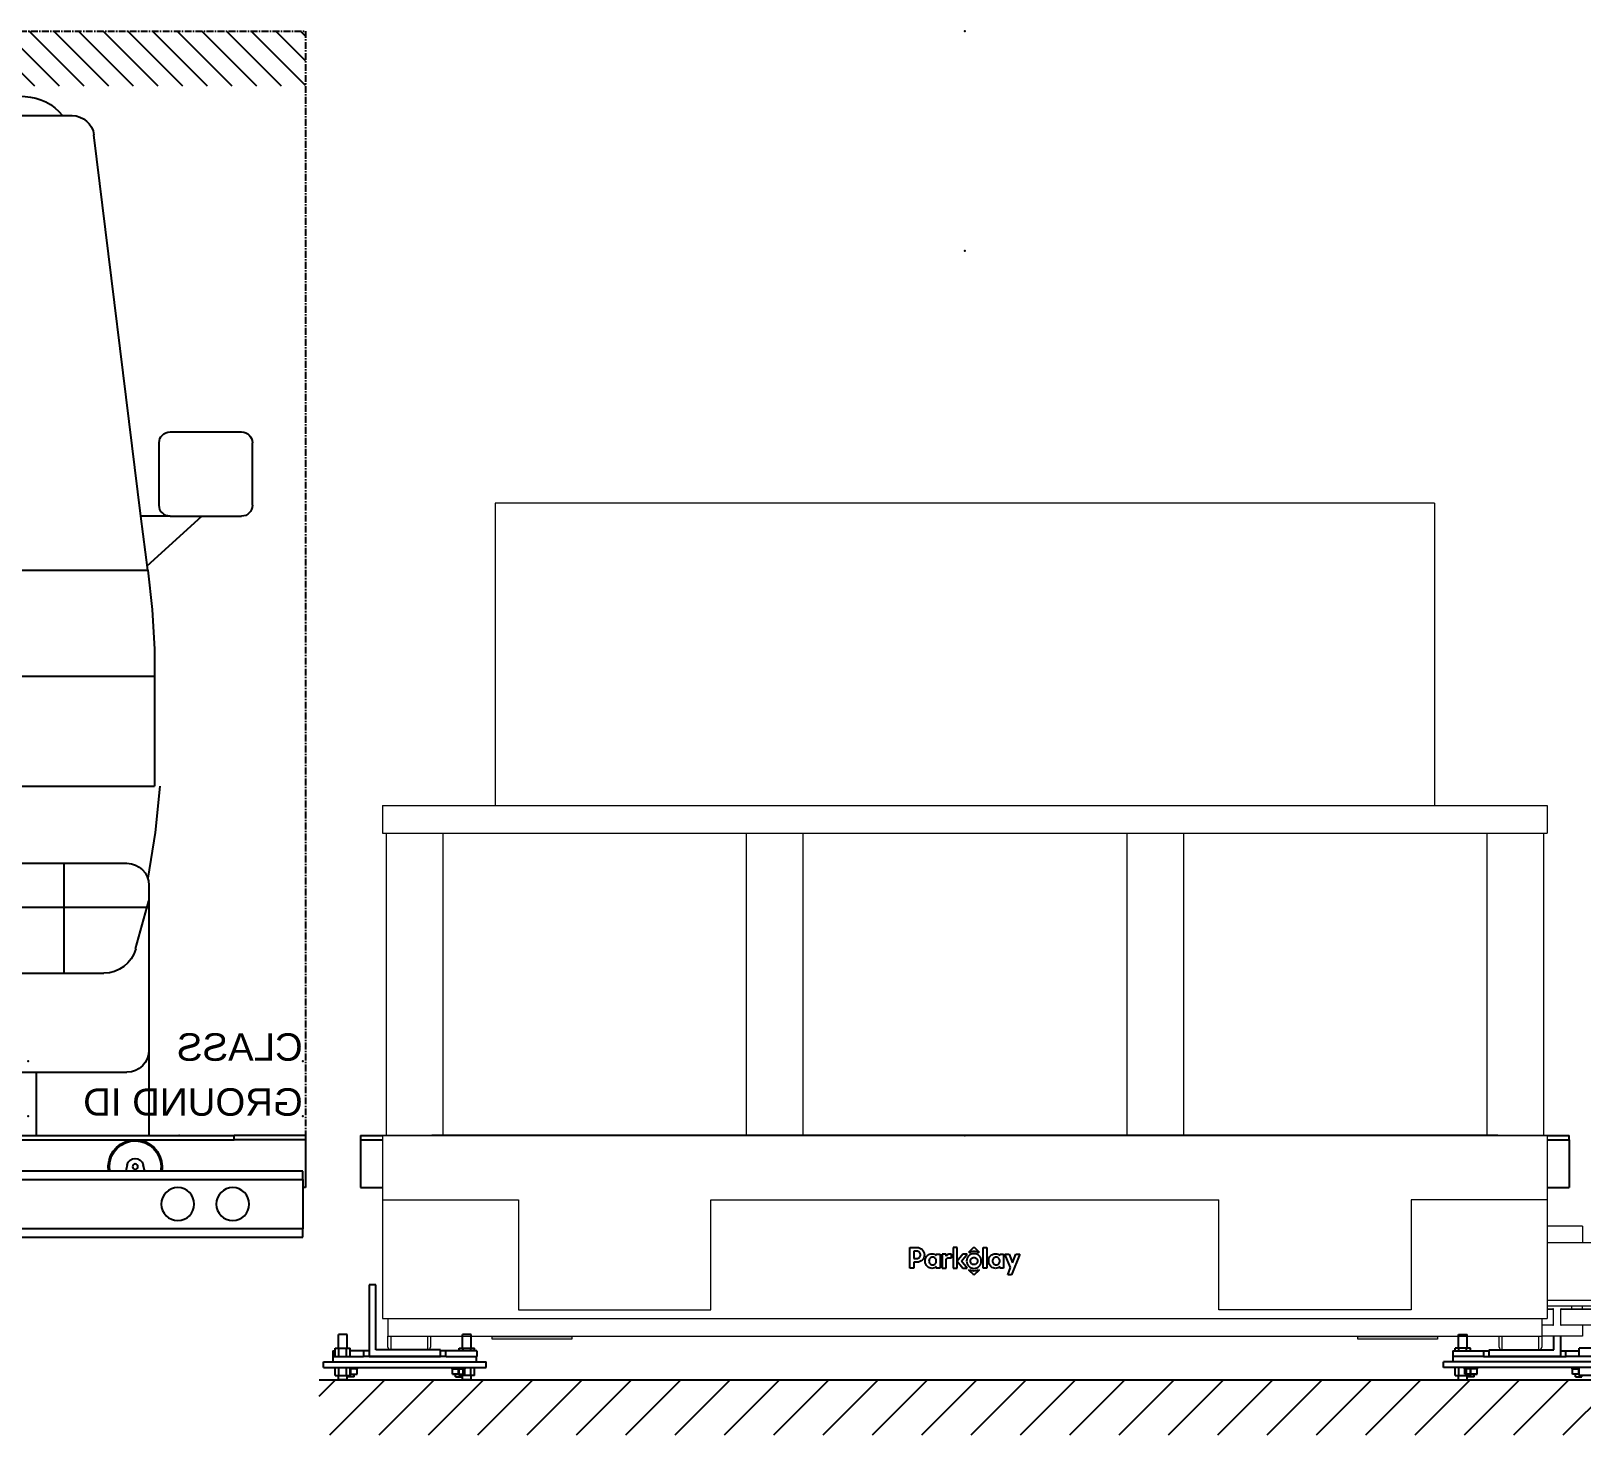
# Model space of a CAD drawing. Header units: millimetres. Extents: x 1822 to 16527, y -301 to 9797.
# Drawn here: x 6356.6 to 6638.9, y 2863.8 to 3119.2 of the extents above; entities that cross this region are included whole.
import ezdxf
from ezdxf.enums import TextEntityAlignment as Align

# ---------------------------------------------------------------- set-up
doc = ezdxf.new("R2010")
doc.units = ezdxf.units.MM
doc.set_wipeout_variables(frame=1)
doc.linetypes.add('CENTER', pattern=[2, 1.25, -0.25, 0.25, -0.25])
doc.linetypes.add('PHANTOM', pattern=[12.7, 6.35, -1.27, 1.27, -1.27, 1.27, -1.27])
for name, color, linetype in [('PK24-LABEL', 7, 'Continuous'), ('PK24-LOGO', 7, 'Continuous'), ('PK24E', 7, 'Continuous'), ('PK24E-COMP-CAR', 7, 'Continuous'), ('PK24E-DATA', 7, 'Continuous'), ('PK24E-STRUCT-CONCRETE', 7, 'Continuous'), ('PK24E-STRUCT-STEEL', 254, 'Continuous')]:
    doc.layers.add(name, color=color, linetype=linetype)
for name, color, linetype, true_color in [('PK24E-COMP-CAR_ZONE', 250, 'CENTER', 0x383e42), ('PK24E-COMP-PALLET', 132, 'Continuous', 0x00b7c8), ('PK24E-HELPER', 253, 'PHANTOM', 0xa1a1a1), ('PK24E-SYS-SHELF', 31, 'Continuous', 0xffcc5a), ('PK24E-SYS-SHUTTLE', 31, 'Continuous', 0xffcc5a)]:
    doc.layers.add(name, color=color, linetype=linetype, true_color=true_color)
doc.styles.get("Standard").update_dxf_attribs({"font": 'arial.ttf'})

# ---------------------------------------------------------------- blocks, each defined once
blk = doc.blocks.new('*U50')
at = {"layer": 'PK24E-HELPER'}
blk.add_point((0, 0), dxfattribs=at)
at = {"layer": 'PK24-LABEL'}
blk.add_attdef('LEVEL_ID', text='', height=5, dxfattribs=at).set_placement((1102.57, 10.38), align=Align.CENTER)
at = {"layer": 'PK24E-DATA'}
for tag, p in [('COMP_TYPE', (170.5, 13.5)), ('GROUND_ID', (170.5, 3.5))]:
    blk.add_attdef(tag, p, '', height=5, dxfattribs=at)
blk = doc.blocks.new('LOGO----DECOR-PK24')
at = {"layer": 'PK24-LOGO'}
for p, q in [((-10, 2.13), (-8.71, 2.13)), ((-10, -1.62), (-10, 2.13)), ((-9.29, 1.47), (-9.29, 0.11)), ((-8.76, 1.47), (-9.29, 1.47)), ((-9.29, 0.11), (-8.76, 0.11)), ((-8.61, 1.46), (-8.76, 1.47)), ((-8.76, 0.11), (-8.61, 0.13)), ((-8.71, 2.13), (-8.43, 2.11)), ((-8.48, 1.42), (-8.61, 1.46)), ((-8.61, 0.13), (-8.48, 0.17)), ((-8.36, 1.35), (-8.48, 1.42)), ((-8.48, 0.17), (-8.36, 0.23)), ((-8.43, 2.11), (-8.3, 2.07)), ((-8.26, 1.27), (-8.36, 1.35)), ((-8.36, 0.23), (-8.26, 0.31)), ((-8.3, 2.07), (-8.17, 2.03)), ((-8.19, 1.17), (-8.26, 1.27)), ((-8.26, 0.31), (-8.19, 0.41)), ((-8.13, 1.05), (-8.19, 1.17)), ((-8.19, 0.41), (-8.13, 0.53)), ((-8.17, 2.03), (-7.94, 1.9)), ((-8.09, 0.93), (-8.13, 1.05)), ((-8.13, 0.53), (-8.09, 0.66)), ((-8.08, 0.79), (-8.09, 0.93)), ((-8.09, 0.66), (-8.08, 0.79)), ((-7.94, 1.9), (-7.74, 1.74)), ((-7.74, 1.74), (-7.58, 1.55)), ((-7.58, 0.04), (-7.74, -0.16)), ((-7.58, 1.55), (-7.46, 1.32)), ((-7.46, 0.27), (-7.58, 0.04)), ((-7.46, 1.32), (-7.38, 1.06)), ((-7.38, 0.52), (-7.46, 0.27)), ((-7.38, 1.06), (-7.36, 0.79)), ((-7.36, 0.79), (-7.38, 0.52)), ((-7.19, -0.02), (-7.16, 0.13)), ((-7.16, 0.13), (-7.11, 0.26)), ((-7.11, 0.26), (-6.98, 0.49)), ((-6.98, 0.49), (-6.82, 0.68)), ((-6.82, 0.68), (-6.62, 0.82)), ((-6.62, 0.82), (-6.41, 0.92)), ((-6.42, 0.06), (-6.48, -0.05)), ((-6.33, 0.17), (-6.42, 0.06)), ((-6.41, 0.92), (-6.19, 0.98)), ((-6.23, 0.25), (-6.33, 0.17)), ((-6.11, 0.31), (-6.23, 0.25)), ((-6.19, 0.98), (-5.97, 1)), ((-5.98, 0.35), (-6.11, 0.31)), ((-5.84, 0.36), (-5.98, 0.35)), ((-5.97, 1), (-5.74, 0.98)), ((-5.71, 0.35), (-5.84, 0.36)), ((-5.74, 0.98), (-5.53, 0.92)), ((-5.58, 0.31), (-5.71, 0.35)), ((-5.47, 0.24), (-5.58, 0.31)), ((-5.53, 0.92), (-5.35, 0.82)), ((-5.37, 0.16), (-5.47, 0.24)), ((-5.29, 0.06), (-5.37, 0.16)), ((-5.35, 0.82), (-5.21, 0.7)), ((-5.23, -0.06), (-5.29, 0.06)), ((-5.21, 0.7), (-5.21, 0.95)), ((-5.21, 0.95), (-4.5, 0.95)), ((-4.5, 0.95), (-4.5, -1.62)), ((-3.41, 0.95), (-4.11, 0.95)), ((-4.11, 0.95), (-4.11, -1.62)), ((-3.41, 0.53), (-3.41, 0.95)), ((-3.36, 0.62), (-3.41, 0.53)), ((-3.37, -0.03), (-3.32, 0.06)), ((-3.29, 0.71), (-3.36, 0.62)), ((-3.32, 0.06), (-3.26, 0.13)), ((-3.22, 0.78), (-3.29, 0.71)), ((-3.26, 0.13), (-3.19, 0.19)), ((-3.14, 0.84), (-3.22, 0.78)), ((-3.19, 0.19), (-3.11, 0.23)), ((-3.05, 0.89), (-3.14, 0.84)), ((-3.11, 0.23), (-3.02, 0.26)), ((-2.94, 0.92), (-3.05, 0.89)), ((-3.02, 0.26), (-2.92, 0.27)), ((-2.83, 0.94), (-2.94, 0.92)), ((-2.92, 0.27), (-2.42, 0.27)), ((-2.7, 0.95), (-2.83, 0.94)), ((-2.42, 0.95), (-2.7, 0.95)), ((-2.42, 0.27), (-2.42, 0.95)), ((-1.42, 2.13), (-2.13, 2.13)), ((-2.13, 2.13), (-2.13, -1.62)), ((-1.42, -1.62), (-1.42, 2.13)), ((-0.37, 0.95), (-1.42, -0.33)), ((-0.61, -0.33), (0.44, 0.95)), ((0.44, 0.95), (-0.37, 0.95)), ((0.44, 0.19), (0.36, -0.06)), ((0.56, 0.41), (0.44, 0.19)), ((0.72, 0.61), (0.56, 0.41)), ((0.92, 0.77), (0.72, 0.61)), ((0.77, 1.32), (0.79, 1.37)), ((0.78, 1.26), (0.77, 1.32)), ((0.81, 1.24), (0.78, 1.26)), ((0.79, 1.37), (1.61, 2.19)), ((0.85, 1.23), (0.81, 1.24)), ((0.89, 1.24), (0.85, 1.23)), ((1.07, 1.32), (0.89, 1.24)), ((1.15, 0.9), (0.92, 0.77)), ((1.27, 1.37), (1.07, 1.32)), ((1.07, -0.08), (1.13, 0.03)), ((1.13, 0.03), (1.21, 0.12)), ((1.4, 0.98), (1.15, 0.9)), ((1.21, 0.12), (1.3, 0.2)), ((1.46, 1.41), (1.27, 1.37)), ((1.3, 0.2), (1.41, 0.26)), ((1.67, 1), (1.4, 0.98)), ((1.41, 0.26), (1.54, 0.3)), ((1.67, 1.42), (1.46, 1.41)), ((1.54, 0.3), (1.67, 0.31)), ((1.61, 2.19), (1.67, 2.21)), ((1.67, 2.21), (1.73, 2.19)), ((1.87, 1.41), (1.67, 1.42)), ((1.94, 0.98), (1.67, 1)), ((1.67, 0.31), (1.8, 0.3)), ((1.73, 2.19), (2.54, 1.37)), ((1.8, 0.3), (1.92, 0.26)), ((2.07, 1.37), (1.87, 1.41)), ((1.92, 0.26), (2.03, 0.2)), ((2.19, 0.9), (1.94, 0.98)), ((2.03, 0.2), (2.13, 0.12)), ((2.26, 1.32), (2.07, 1.37)), ((2.13, 0.12), (2.2, 0.03)), ((2.41, 0.77), (2.19, 0.9)), ((2.2, 0.03), (2.26, -0.08)), ((2.45, 1.24), (2.26, 1.32)), ((2.61, 0.61), (2.41, 0.77)), ((2.48, 1.23), (2.45, 1.24)), ((2.52, 1.24), (2.48, 1.23)), ((2.55, 1.26), (2.52, 1.24)), ((2.54, 1.37), (2.57, 1.32)), ((2.57, 1.32), (2.55, 1.26)), ((2.78, 0.41), (2.61, 0.61)), ((2.9, 0.19), (2.78, 0.41)), ((2.98, -0.06), (2.9, 0.19)), ((3.31, 2.13), (4.01, 2.13)), ((3.31, -1.62), (3.31, 2.13)), ((4.01, 2.13), (4.01, -1.62)), ((4.37, -0.02), (4.4, 0.13)), ((4.4, 0.13), (4.45, 0.26)), ((4.45, 0.26), (4.58, 0.49)), ((4.58, 0.49), (4.74, 0.68)), ((4.74, 0.68), (4.93, 0.82)), ((4.93, 0.82), (5.15, 0.92)), ((5.14, 0.06), (5.08, -0.05)), ((5.23, 0.17), (5.14, 0.06)), ((5.15, 0.92), (5.37, 0.98)), ((5.33, 0.25), (5.23, 0.17)), ((5.45, 0.31), (5.33, 0.25)), ((5.37, 0.98), (5.59, 1)), ((5.58, 0.35), (5.45, 0.31)), ((5.72, 0.36), (5.58, 0.35)), ((5.59, 1), (5.82, 0.98)), ((5.85, 0.35), (5.72, 0.36)), ((5.82, 0.98), (6.03, 0.92)), ((5.98, 0.31), (5.85, 0.35)), ((6.09, 0.24), (5.98, 0.31)), ((6.03, 0.92), (6.21, 0.82)), ((6.19, 0.16), (6.09, 0.24)), ((6.27, 0.06), (6.19, 0.16)), ((6.21, 0.82), (6.35, 0.7)), ((6.32, -0.06), (6.27, 0.06)), ((6.35, 0.7), (6.35, 0.95)), ((6.35, 0.95), (7.06, 0.95)), ((7.06, 0.95), (7.06, -1.62)), ((8.33, -1.51), (7.31, 0.95)), ((7.31, 0.95), (8.05, 0.95)), ((8.05, 0.95), (8.68, -0.63)), ((10, 0.95), (8.51, -2.81)), ((8.68, -0.63), (9.27, 0.95)), ((9.27, 0.95), (10, 0.95)), ((-9.29, -1.62), (-10, -1.62)), ((-8.71, -0.55), (-9.29, -0.55)), ((-9.29, -0.55), (-9.29, -1.62)), ((-8.43, -0.52), (-8.71, -0.55)), ((-8.3, -0.49), (-8.43, -0.52)), ((-8.17, -0.44), (-8.3, -0.49)), ((-7.94, -0.32), (-8.17, -0.44)), ((-7.74, -0.16), (-7.94, -0.32)), ((-7.22, -0.33), (-7.21, -0.17)), ((-7.21, -0.5), (-7.22, -0.33)), ((-7.21, -0.17), (-7.19, -0.02)), ((-7.19, -0.65), (-7.21, -0.5)), ((-7.16, -0.79), (-7.19, -0.65)), ((-7.1, -0.92), (-7.16, -0.79)), ((-6.97, -1.15), (-7.1, -0.92)), ((-6.81, -1.34), (-6.97, -1.15)), ((-6.62, -1.48), (-6.81, -1.34)), ((-6.41, -1.59), (-6.62, -1.48)), ((-6.52, -0.18), (-6.53, -0.33)), ((-6.53, -0.33), (-6.52, -0.47)), ((-6.48, -0.05), (-6.52, -0.18)), ((-6.52, -0.47), (-6.48, -0.6)), ((-6.48, -0.6), (-6.42, -0.72)), ((-6.42, -0.72), (-6.33, -0.82)), ((-6.19, -1.65), (-6.41, -1.59)), ((-6.33, -0.82), (-6.23, -0.9)), ((-6.23, -0.9), (-6.11, -0.97)), ((-5.98, -1.67), (-6.19, -1.65)), ((-6.11, -0.97), (-5.98, -1.01)), ((-5.98, -1.01), (-5.84, -1.02)), ((-5.74, -1.65), (-5.98, -1.67)), ((-5.84, -1.02), (-5.71, -1.01)), ((-5.53, -1.57), (-5.74, -1.65)), ((-5.71, -1.01), (-5.58, -0.97)), ((-5.58, -0.97), (-5.47, -0.9)), ((-5.35, -1.47), (-5.53, -1.57)), ((-5.47, -0.9), (-5.37, -0.82)), ((-5.37, -0.82), (-5.29, -0.72)), ((-5.21, -1.33), (-5.35, -1.47)), ((-5.29, -0.72), (-5.23, -0.6)), ((-5.2, -0.19), (-5.23, -0.06)), ((-5.23, -0.6), (-5.2, -0.47)), ((-5.21, -1.62), (-5.21, -1.33)), ((-5.21, -1.33), (-5.21, -1.33)), ((-4.5, -1.62), (-5.21, -1.62)), ((-5.19, -0.33), (-5.2, -0.19)), ((-5.2, -0.47), (-5.19, -0.33)), ((-4.11, -1.62), (-3.41, -1.62)), ((-3.41, -0.21), (-3.4, -0.12)), ((-3.41, -1.62), (-3.41, -0.21)), ((-3.4, -0.12), (-3.37, -0.03)), ((-2.13, -1.62), (-1.42, -1.62)), ((-1.42, -0.33), (-0.37, -1.62)), ((0.44, -1.62), (-0.61, -0.33)), ((-0.37, -1.62), (0.44, -1.62)), ((0.36, -0.06), (0.33, -0.33)), ((0.33, -0.33), (0.36, -0.6)), ((0.36, -0.6), (0.44, -0.85)), ((0.44, -0.85), (0.56, -1.08)), ((0.56, -1.08), (0.72, -1.28)), ((0.72, -1.28), (0.92, -1.44)), ((0.77, -1.98), (0.78, -1.93)), ((0.79, -2.04), (0.77, -1.98)), ((0.78, -1.93), (0.81, -1.9)), ((1.61, -2.85), (0.79, -2.04)), ((0.81, -1.9), (0.85, -1.89)), ((0.85, -1.89), (0.89, -1.9)), ((0.89, -1.9), (1.07, -1.98)), ((0.92, -1.44), (1.15, -1.56)), ((1.02, -0.33), (1.03, -0.2)), ((1.03, -0.46), (1.02, -0.33)), ((1.03, -0.2), (1.07, -0.08)), ((1.07, -0.59), (1.03, -0.46)), ((1.13, -0.7), (1.07, -0.59)), ((1.07, -1.98), (1.27, -2.04)), ((1.21, -0.79), (1.13, -0.7)), ((1.15, -1.56), (1.4, -1.64)), ((1.3, -0.87), (1.21, -0.79)), ((1.27, -2.04), (1.46, -2.07)), ((1.41, -0.93), (1.3, -0.87)), ((1.4, -1.64), (1.67, -1.67)), ((1.54, -0.97), (1.41, -0.93)), ((1.46, -2.07), (1.67, -2.09)), ((1.67, -0.98), (1.54, -0.97)), ((1.8, -0.97), (1.67, -0.98)), ((1.67, -1.67), (1.94, -1.64)), ((1.67, -2.09), (1.87, -2.07)), ((2.54, -2.04), (1.73, -2.85)), ((1.92, -0.93), (1.8, -0.97)), ((1.87, -2.07), (2.07, -2.04)), ((2.03, -0.87), (1.92, -0.93)), ((1.94, -1.64), (2.19, -1.56)), ((2.13, -0.79), (2.03, -0.87)), ((2.07, -2.04), (2.26, -1.98)), ((2.2, -0.7), (2.13, -0.79)), ((2.19, -1.56), (2.41, -1.44)), ((2.26, -0.59), (2.2, -0.7)), ((2.26, -0.08), (2.3, -0.2)), ((2.3, -0.46), (2.26, -0.59)), ((2.26, -1.98), (2.45, -1.9)), ((2.3, -0.2), (2.31, -0.33)), ((2.31, -0.33), (2.3, -0.46)), ((2.41, -1.44), (2.61, -1.28)), ((2.45, -1.9), (2.48, -1.89)), ((2.48, -1.89), (2.52, -1.9)), ((2.52, -1.9), (2.55, -1.93)), ((2.57, -1.98), (2.54, -2.04)), ((2.55, -1.93), (2.57, -1.98)), ((2.61, -1.28), (2.78, -1.08)), ((2.78, -1.08), (2.9, -0.85)), ((2.9, -0.85), (2.98, -0.6)), ((3, -0.33), (2.98, -0.06)), ((2.98, -0.6), (3, -0.33)), ((4.01, -1.62), (3.31, -1.62)), ((4.34, -0.17), (4.37, -0.02)), ((4.34, -0.33), (4.34, -0.17)), ((4.34, -0.5), (4.34, -0.33)), ((4.37, -0.65), (4.34, -0.5)), ((4.4, -0.79), (4.37, -0.65)), ((4.46, -0.92), (4.4, -0.79)), ((4.59, -1.15), (4.46, -0.92)), ((4.75, -1.34), (4.59, -1.15)), ((4.94, -1.48), (4.75, -1.34)), ((5.15, -1.59), (4.94, -1.48)), ((5.04, -0.18), (5.03, -0.33)), ((5.03, -0.33), (5.04, -0.47)), ((5.08, -0.05), (5.04, -0.18)), ((5.04, -0.47), (5.08, -0.6)), ((5.08, -0.6), (5.14, -0.72)), ((5.14, -0.72), (5.23, -0.82)), ((5.37, -1.65), (5.15, -1.59)), ((5.23, -0.82), (5.33, -0.9)), ((5.33, -0.9), (5.45, -0.97)), ((5.58, -1.67), (5.37, -1.65)), ((5.45, -0.97), (5.58, -1.01)), ((5.58, -1.01), (5.72, -1.02)), ((5.81, -1.65), (5.58, -1.67)), ((5.72, -1.02), (5.85, -1.01)), ((6.03, -1.57), (5.81, -1.65)), ((5.85, -1.01), (5.98, -0.97)), ((5.98, -0.97), (6.09, -0.9)), ((6.21, -1.47), (6.03, -1.57)), ((6.09, -0.9), (6.19, -0.82)), ((6.19, -0.82), (6.27, -0.72)), ((6.35, -1.33), (6.21, -1.47)), ((6.27, -0.72), (6.32, -0.6)), ((6.36, -0.19), (6.32, -0.06)), ((6.32, -0.6), (6.36, -0.47)), ((6.35, -1.62), (6.35, -1.33)), ((6.35, -1.33), (6.35, -1.33)), ((7.06, -1.62), (6.35, -1.62)), ((6.37, -0.33), (6.36, -0.19)), ((6.36, -0.47), (6.37, -0.33)), ((7.8, -2.81), (8.33, -1.51)), ((8.51, -2.81), (7.8, -2.81)), ((1.67, -2.88), (1.61, -2.85)), ((1.73, -2.85), (1.67, -2.88))]:
    blk.add_line(p, q, dxfattribs=at)
blk = doc.blocks.new('SUV--ONPALLET-BACK-COMP-PKE24')
at = {"layer": 'PK24E-COMP-CAR'}
for p, q in [((67.5, 185.52), (-67.51, 185.52)), ((-51, 63.5), (-52, 185.52)), ((52, 185.52), (51.14, 102.83)), ((-80.03, 112.64), (-71.48, 182.03)), ((71.47, 182.03), (80.02, 112.64)), ((39.77, 165.52), (-39.77, 165.52)), ((-45.2, 118.75), (-45.77, 159.45)), ((45.77, 159.45), (45.22, 120.18)), ((-85.35, 127.98), (-98.35, 127.98)), ((98.35, 127.98), (85.35, 127.98)), ((-100.35, 114.64), (-100.35, 125.98)), ((-83.35, 114.64), (-83.35, 125.98)), ((83.35, 125.98), (83.35, 114.64)), ((100.35, 125.98), (100.35, 114.64)), ((13.28, 101.5), (13.28, 114.1)), ((-85.35, 112.64), (-98.35, 112.64)), ((-81.19, 103.64), (-91.13, 112.64)), ((-85.35, 112.64), (-80.03, 112.64)), ((-81.29, 102.83), (-80.03, 112.64)), ((-21.94, 112.83), (-39.2, 112.83)), ((80.02, 112.64), (81.28, 102.82)), ((85.35, 112.64), (80.02, 112.64)), ((89.84, 112.64), (81.18, 103.63)), ((98.35, 112.64), (85.35, 112.64)), ((-81.28, 102.83), (-82.09, 95.66)), ((-23.7, 102.83), (-81.29, 102.83)), ((81.28, 102.83), (50.26, 102.83)), ((51, 63.5), (51, 102.83)), ((81.28, 102.83), (82.09, 95.66)), ((13.28, 101.5), (2.37, 95.2)), ((24.19, 95.2), (13.28, 101.5)), ((-82.09, 95.66), (-82.5, 88.46)), ((82.09, 95.66), (82.5, 88.46)), ((-82.5, 88.46), (-82.52, 87.48)), ((82.5, 88.46), (82.53, 87.48)), ((-82.52, 87.48), (-82.53, 86.5)), ((-82.53, 86.5), (-82.52, 85.52)), ((-82.52, 85.52), (-82.5, 84.53)), ((82.52, 85.52), (82.5, 84.53)), ((82.54, 86.5), (82.52, 85.52)), ((82.53, 87.48), (82.54, 86.5)), ((-82.5, 84.53), (-82.49, 84.03)), ((-82.49, 84.03), (-82.5, 83.53)), ((-82.5, 83.53), (-82.5, 63.5)), ((-19.07, 83.53), (-82.5, 83.53)), ((82.24, 83.53), (45.63, 83.53)), ((82.5, 84.53), (82.5, 84.03)), ((82.5, 84.03), (82.5, 83.53)), ((82.5, 63.5), (82.5, 83.53)), ((-83.46, 63.5), (-82.66, 55.12)), ((83.46, 63.5), (-82.5, 63.5)), ((83.46, 63.5), (82.67, 55.12)), ((-82.66, 55.12), (-81.27, 46.82)), ((82.67, 55.12), (81.28, 46.82)), ((77.5, 49.5), (-77.5, 49.5)), ((-66, 49.5), (-66, 29.5)), ((-42, 49.5), (-42, 29.5)), ((42, 49.5), (42, 29.5)), ((66, 49.5), (66, 29.5)), ((-81.5, 45.5), (-81.5, 0)), ((-26, 45.5), (-26, 35.5)), ((24, 47.5), (-24, 47.5)), ((26, 35.5), (26, 45.5)), ((81.5, 45.5), (81.5, 0)), ((-79.08, 33.91), (-81.5, 42.69)), ((79.09, 33.91), (81.5, 42.69)), ((-47.4, 41.5), (-81.5, 41.5)), ((-26, 41.5), (-73.62, 41.5)), ((81.5, 41.5), (26, 41.5)), ((24, 33.5), (-24, 33.5)), ((73.3, 29.5), (-73.3, 29.5)), ((-47.5, 13.5), (-47.5, 29.5)), ((47.5, 29.5), (47.5, 13.5)), ((47.5, 16.4), (-47.5, 16.4)), ((-49.5, 11.5), (-77.5, 11.5)), ((-61, 11.5), (-61, 0)), ((77.5, 11.5), (49.5, 11.5)), ((61, 11.5), (61, 0))]:
    blk.add_line(p, q, dxfattribs=at)
for radius in [37, 12.6]:
    blk.add_circle((13.28, 101.5), radius, dxfattribs=at)
for centre, radius, start, end in [((0, -1503.5), 1693.5, 88.00462, 91.99542), ((-58.65, 179.94), 9.04, 91.9954, 141.8296), ((58.65, 179.94), 9.04, 38.1704, 88.0046), ((-67.51, 181.52), 4, 90.0004, 172.6609), ((67.5, 181.52), 4, 7.3392, 90.0002), ((-39.77, 159.52), 6, 90.0001, 180.7189), ((39.77, 159.52), 6, 359.2811, 90.0002), ((-98.35, 125.98), 2, 90, 180), ((-85.35, 125.98), 2, 0, 90), ((85.35, 125.98), 2, 90, 180), ((98.35, 125.98), 2, 0, 90), ((-39.2, 118.83), 6, 180.7189, 270), ((-98.35, 114.64), 2, 180, 270), ((-85.35, 114.64), 2, 270, 360), ((85.35, 114.64), 2, 180, 270), ((98.35, 114.64), 2, 270, 0), ((-77.5, 45.5), 4, 90, 180), ((77.5, 45.5), 4, 0, 90), ((-24, 45.5), 2, 90, 180), ((24, 45.5), 2, 0, 90), ((-73.3, 35.5), 6, 195.3762, 269.9999), ((-24, 35.5), 2, 180, 270), ((24, 35.5), 2, 270, 0), ((73.3, 35.5), 6, 269.9997, 344.6237), ((-77.5, 15.5), 4, 180, 270), ((77.5, 15.5), 4, 270, 0), ((-49.5, 13.5), 2, 270, 360), ((49.5, 13.5), 2, 180, 270)]:
    blk.add_arc(centre, radius, start, end, dxfattribs=at)
at = {"linetype": 'Continuous'}
blk.add_blockref('LOGO----DECOR-PK24', (-0.66, 40.48), dxfattribs=at)
blk = doc.blocks.new('*U41')
for p in [(0, 0), (50, 0), (0, -10), (50, -10)]:
    blk.add_point(p)
blk = doc.blocks.new('*U53')
at = {"layer": 'PK24E-COMP-CAR_ZONE'}
h = blk.add_hatch(dxfattribs=at)
h.set_pattern_fill('ANSI31', color=256)
h.set_pattern_definition([(45, (-14044.072, -11083.8307), (-2.24506403, 2.24506403), [])])
h.paths.add_polyline_path([(340, 200.9), (120, 200.9), (120, 190.9), (340, 190.9)])
blk.add_lwpolyline([(340, 0), (340, 200.9), (120, 200.9), (120, 0)], dxfattribs=at)
at = {"layer": 'PK24E-COMP-PALLET'}
for p, q in [((120, 0), (133.01, 0)), ((120, 0), (120, -0.8)), ((133.01, -0.8), (133.01, 0)), ((326.99, 0), (133.01, 0)), ((120, -0.8), (133.01, -0.8)), ((120, -0.8), (120, -6.5)), ((326.99, -0.8), (133.01, -0.8)), ((120, -6.5), (120, -9.5)), ((120, -9.5), (120.5, -9.5))]:
    blk.add_line(p, q, dxfattribs=at)
at = {"layer": 'PK24E-HELPER'}
blk.add_point((0, 0), dxfattribs=at)
at = {"layer": 'PK24E-SYS-SHELF'}
for p, q in [((149.27, -6.5), (149.54, -5.35)), ((152.46, -5.35), (152.73, -6.5)), ((120.5, -6.5), (798.98, -6.5)), ((120.5, -8), (120.5, -6.5)), ((120.5, -8), (120.5, -17)), ((799.18, -8), (120.5, -8)), ((120.5, -18.5), (120.5, -17)), ((120.5, -17), (798.98, -17)), ((815.98, -18.5), (120.5, -18.5))]:
    blk.add_line(p, q, dxfattribs=at)
for centre, radius in [((151, -5.7), 0.5), ((133.25, -12.5), 3), ((143.25, -12.5), 3)]:
    blk.add_circle(centre, radius, dxfattribs=at)
for radius, start, end in [(4.9, 350.6035, 168.3689), (4.7, 350.1998, 168.3689), (4.9, 168.3689, 189.3965), (4.7, 168.3689, 189.8002), (1.5, 13.4634, 166.5366)]:
    blk.add_arc((151, -5.7), radius, start, end, dxfattribs=at)
at = {"layer": 'PK24E'}
blk.add_blockref('SUV--ONPALLET-BACK-COMP-PKE24', (230, 0), dxfattribs=at)
at = {"layer": 'PK24E-DATA'}
blk.add_blockref('*U41', (120.5, 13.5), dxfattribs=at)
at = {"layer": 'PK24-LABEL'}
blk.add_attdef('LEVEL_ID', text='', height=5, dxfattribs=at).set_placement((876.57, 10.38), align=Align.CENTER)
at = {"layer": 'PK24E-DATA', "char_height": 5, "attachment_point": 7}
for s, insert in [('CLASS', (120.5, 13.5)), ('GROUND ID', (120.5, 3.5))]:
    blk.add_mtext_dynamic_manual_height_columns(s, width=42.8552, gutter_width=17.5, heights=[0], dxfattribs=dict(at, insert=insert))
at = {"layer": 'PK24E-DATA'}
for tag, p in [('COMP_TYPE', (170.5, 13.5)), ('GROUND_ID', (170.5, 3.5))]:
    blk.add_attdef(tag, p, '', height=5, dxfattribs=at)
blk = doc.blocks.new('SHUTTLE---BACK-SYS-PKE24')
at = {"layer": 'PK24E-HELPER'}
blk.add_point((0, 0), dxfattribs=at)
at = {"layer": 'PK24E-SYS-SHUTTLE', "lineweight": 18}
for p, q in [((-85.5, 115), (-85.5, 60)), ((85.5, 115), (-85.5, 115)), ((85.5, 115), (85.5, 60)), ((-106, 60), (-106, 55)), ((-106, 60), (106, 60)), ((106, 60), (106, 55)), ((-106, 55), (106, 55)), ((-105.3, 55), (-105.3, 0)), ((-95, 55), (-95, 0)), ((-39.8, 55), (-39.8, 0)), ((-29.5, 55), (-29.5, 0)), ((29.5, 55), (29.5, 0)), ((39.8, 55), (39.8, 0)), ((95, 55), (95, 0)), ((105.3, 55), (105.3, 0)), ((-106, 0), (-106, -11.75)), ((-106, 0), (106, 0)), ((106, 0), (106, -11.75)), ((-106, -11.75), (-81.25, -11.75)), ((-106, -11.75), (-106, -33.3)), ((-81.25, -11.75), (-81.25, -31.75)), ((-46.25, -11.75), (46.25, -11.75)), ((-46.25, -31.75), (-46.25, -11.75)), ((46.25, -31.75), (46.25, -11.75)), ((106, -11.75), (81.25, -11.75)), ((81.25, -11.75), (81.25, -31.75)), ((106, -11.75), (106, -33.3)), ((112.4, -16.5), (106, -16.5)), ((112.4, -16.5), (112.4, -19.5)), ((106, -19.5), (114.95, -19.5)), ((114.95, -30.05), (114.95, -19.5)), ((114.95, -30.05), (106, -30.05)), ((114.95, -31.05), (106, -31.05)), ((110.45, -31.05), (110.45, -31.55)), ((112.45, -31.55), (112.45, -31.05)), ((114.95, -31.05), (114.95, -30.05)), ((-106, -33.3), (106, -33.3)), ((-105, -33.3), (-105, -36.5)), ((-81.25, -31.75), (-46.25, -31.75)), ((81.25, -31.75), (46.25, -31.75)), ((105, -33.3), (105, -36.5)), ((106, -31.55), (107.05, -31.55)), ((107.15, -31.65), (106, -31.65)), ((107.15, -34.45), (107.15, -31.65)), ((108.45, -31.65), (108.45, -34.45)), ((114.45, -31.65), (108.45, -31.65)), ((108.55, -31.55), (114.35, -31.55)), ((114.45, -34.45), (114.45, -31.65)), ((-105, -38.5), (-105, -36.5)), ((-105, -36.5), (105, -36.5)), ((-104.5, -36.5), (-104.5, -39)), ((-97.75, -39), (-97.75, -36.5)), ((-97.25, -36.5), (-97.25, -38.5)), ((-86.05, -36.5), (-86.05, -36.58)), ((-86.05, -36.58), (-71.55, -36.58)), ((-86.05, -37.08), (-86.05, -36.58)), ((-71.55, -36.58), (-71.55, -36.5)), ((-71.55, -36.58), (-71.55, -37.08)), ((71.55, -36.5), (71.55, -36.58)), ((71.55, -36.58), (86.05, -36.58)), ((71.55, -37.08), (71.55, -36.58)), ((86.05, -36.58), (86.05, -36.5)), ((86.05, -36.58), (86.05, -37.08)), ((97.25, -38.5), (97.25, -36.5)), ((97.75, -36.5), (97.75, -39)), ((104.5, -39), (104.5, -36.5)), ((105, -34.45), (107.15, -34.45)), ((107.05, -34.55), (105, -34.55)), ((105, -36.5), (105, -38.5)), ((112.4, -36.5), (105, -36.5)), ((108.45, -34.45), (114.45, -34.45)), ((114.35, -34.55), (108.55, -34.55)), ((112.4, -34.55), (112.4, -36.5)), ((-104.5, -39), (-97.75, -39)), ((-71.55, -37.08), (-86.05, -37.08)), ((86.05, -37.08), (71.55, -37.08)), ((97.75, -39), (104.5, -39))]:
    blk.add_line(p, q, dxfattribs=at)
for centre, radius, start, end in [((107.05, -31.65), 0.1, 0, 90), ((108.55, -31.65), 0.1, 90, 180), ((114.35, -31.65), 0.1, 0, 90), ((107.05, -34.45), 0.1, 270, 0), ((108.55, -34.45), 0.1, 180, 270), ((114.35, -34.45), 0.1, 270, 0), ((-104.5, -38.5), 0.5, 180, 270), ((-97.75, -38.5), 0.5, 270, 0), ((97.75, -38.5), 0.5, 180, 270), ((104.5, -38.5), 0.5, 270, 0)]:
    blk.add_arc(centre, radius, start, end, dxfattribs=at)
blk = doc.blocks.new('PALLET--NOCAR-BACK-COMP-PKE24')
at = {"layer": 'PK24E-COMP-PALLET'}
for p, q in [((-110, 0), (-96.99, 0)), ((-110, 0), (-110, -0.8)), ((-96.99, -0.8), (-96.99, 0)), ((96.99, 0), (-96.99, 0)), ((96.99, 0), (96.99, -0.8)), ((96.99, 0), (110, 0)), ((110, -0.8), (110, 0)), ((-110, -0.8), (-96.99, -0.8)), ((-110, -0.8), (-110, -9.5)), ((96.99, -0.8), (-96.99, -0.8)), ((96.99, -0.8), (110, -0.8)), ((110, -0.8), (110, -9.5)), ((-110, -9.5), (110, -9.5))]:
    blk.add_line(p, q, dxfattribs=at)
blk = doc.blocks.new('SHUTTLE-ONSLAB--BACK-SYS-PKE24')
at = {"layer": 'PK24E-STRUCT-CONCRETE'}
h = blk.add_hatch(dxfattribs=at)
h.set_pattern_fill('ANSI31', color=256, scale=2)
h.paths.add_polyline_path([(-117.5, -54.5), (117.5, -54.5), (117.5, -44.5), (-117.5, -44.5)])
at = {"layer": 'PK24E-HELPER'}
for p in [(0, 200.9), (0, 160.9), (-143, 0), (0, 0)]:
    blk.add_point(p, dxfattribs=at)
at = {"layer": 'PK24E-STRUCT-CONCRETE'}
for p, q in [((-117.5, -44.5), (117.5, -44.5)), ((-89.83, -44.5), (89.83, -44.5))]:
    blk.add_line(p, q, dxfattribs=at)
at = {"layer": 'PK24E-STRUCT-STEEL'}
for p, q in [((-107.23, -27.2), (-108.43, -27.2)), ((-108.43, -27.2), (-108.43, -40.2)), ((-107.23, -27.2), (-108.43, -27.2)), ((-107.23, -39), (-107.23, -27.2)), ((-112.43, -36.2), (-114.03, -36.2)), ((-114.03, -38.7), (-114.03, -36.2)), ((-112.43, -38.7), (-112.43, -36.2)), ((-89.83, -36.2), (-91.43, -36.2)), ((-91.43, -38.7), (-91.43, -36.2)), ((-89.83, -38.7), (-89.83, -36.2)), ((89.83, -36.2), (91.43, -36.2)), ((89.83, -38.7), (89.83, -36.2)), ((91.43, -38.7), (91.43, -36.2)), ((107.23, -39), (107.23, -36.5)), ((108.43, -36.5), (108.43, -40.2)), ((-115.03, -39.2), (-114.62, -39.2)), ((-115.03, -39.2), (-115.03, -40.2)), ((-114.62, -40.2), (-114.62, -38.7)), ((-114.62, -38.7), (-111.85, -38.7)), ((-113.92, -40.2), (-113.92, -38.7)), ((-112.54, -40.2), (-112.54, -38.7)), ((-111.85, -40.2), (-111.85, -38.7)), ((-108.47, -39.2), (-111.85, -39.2)), ((-109.39, -40.2), (-109.39, -39.2)), ((-108.43, -39.2), (-108.47, -39.2)), ((-95.43, -39), (-107.23, -39)), ((-95.43, -40.2), (-95.43, -39)), ((-88.83, -39.2), (-95.43, -39.2)), ((-94.47, -40.2), (-94.47, -39.2)), ((-92.02, -39.2), (-92.02, -38.7)), ((-92.02, -38.7), (-89.24, -38.7)), ((-91.32, -39.2), (-91.32, -38.7)), ((-89.94, -39.2), (-89.94, -38.7)), ((-89.24, -39.2), (-89.24, -38.7)), ((-88.83, -39.2), (-88.83, -40.2)), ((88.83, -39.2), (95.43, -39.2)), ((88.83, -39.2), (88.83, -40.2)), ((89.24, -39.2), (89.24, -38.7)), ((92.02, -38.7), (89.24, -38.7)), ((89.94, -39.2), (89.94, -38.7)), ((91.32, -39.2), (91.32, -38.7)), ((92.02, -39.2), (92.02, -38.7)), ((94.47, -40.2), (94.47, -39.2)), ((95.43, -40.2), (95.43, -39)), ((95.43, -39), (107.23, -39)), ((108.43, -39.2), (108.47, -39.2)), ((108.47, -39.2), (111.85, -39.2)), ((109.39, -40.2), (109.39, -39.2)), ((111.85, -40.2), (111.85, -38.7)), ((114.62, -38.7), (111.85, -38.7)), ((-116.73, -42.2), (-116.73, -41.2)), ((-116.73, -41.2), (-87.13, -41.2)), ((-116.73, -42.2), (-87.13, -42.2)), ((-115.03, -40.2), (-114.98, -40.2)), ((-114.98, -40.2), (-111.48, -40.2)), ((-114.98, -41.2), (-114.98, -40.2)), ((-114.62, -43.7), (-114.62, -42.2)), ((-113.92, -43.7), (-113.92, -42.2)), ((-112.54, -43.7), (-112.54, -42.2)), ((-111.85, -43.7), (-111.85, -42.2)), ((-111.48, -40.2), (-109.43, -40.2)), ((-110.53, -42.45), (-110.53, -42.2)), ((-110.53, -42.45), (-110.53, -42.2)), ((-94.43, -40.2), (-109.43, -40.2)), ((-108.43, -40.2), (-95.43, -40.2)), ((-94.43, -40.2), (-88.83, -40.2)), ((-93.33, -42.45), (-93.33, -42.2)), ((-93.33, -42.45), (-93.33, -42.2)), ((-92.02, -43.7), (-92.02, -42.2)), ((-91.32, -43.7), (-91.32, -42.2)), ((-90.93, -42.45), (-90.93, -42.2)), ((-89.94, -43.7), (-89.94, -42.2)), ((-89.24, -43.7), (-89.24, -42.2)), ((-88.88, -41.2), (-88.88, -40.2)), ((-87.13, -42.2), (-87.13, -41.2)), ((87.13, -42.2), (87.13, -41.2)), ((116.73, -41.2), (87.13, -41.2)), ((116.73, -42.2), (87.13, -42.2)), ((94.43, -40.2), (88.83, -40.2)), ((88.88, -41.2), (88.88, -40.2)), ((89.24, -43.7), (89.24, -42.2)), ((89.94, -43.7), (89.94, -42.2)), ((90.93, -42.45), (90.93, -42.2)), ((91.32, -43.7), (91.32, -42.2)), ((92.02, -43.7), (92.02, -42.2)), ((93.33, -42.45), (93.33, -42.2)), ((93.33, -42.45), (93.33, -42.2)), ((94.43, -40.2), (109.43, -40.2)), ((108.43, -40.2), (95.43, -40.2)), ((111.48, -40.2), (109.43, -40.2)), ((110.53, -42.45), (110.53, -42.2)), ((110.53, -42.45), (110.53, -42.2)), ((114.98, -40.2), (111.48, -40.2)), ((111.85, -43.7), (111.85, -42.2)), ((-114.62, -43.7), (-111.85, -43.7)), ((-114.03, -44.5), (-114.03, -43.7)), ((-112.43, -44.5), (-114.03, -44.5)), ((-112.43, -44.5), (-112.43, -43.7)), ((-112.33, -43.95), (-112.33, -43.7)), ((-112.33, -43.95), (-112.33, -43.7)), ((-111.13, -43.95), (-112.33, -43.95)), ((-111.13, -43.95), (-112.33, -43.95)), ((-111.5, -42.45), (-111.85, -42.45)), ((-111.5, -42.45), (-111.85, -42.45)), ((-111.85, -43.45), (-110.63, -43.45)), ((-111.85, -43.45), (-110.63, -43.45)), ((-111.73, -43.45), (-111.73, -42.45)), ((-111.73, -43.45), (-111.73, -42.45)), ((-110.86, -42.45), (-111.5, -42.45)), ((-110.53, -42.45), (-111.5, -42.45)), ((-111.13, -43.95), (-111.13, -43.45)), ((-111.13, -43.95), (-111.13, -43.45)), ((-110.86, -42.45), (-110.63, -42.45)), ((-110.63, -42.45), (-110.53, -42.45)), ((-110.63, -43.45), (-110.63, -42.45)), ((-110.63, -43.45), (-110.63, -42.45)), ((-93.33, -42.45), (-93.23, -42.45)), ((-93.33, -42.45), (-93.23, -42.45)), ((-93.23, -42.45), (-92.02, -42.45)), ((-93.23, -43.45), (-93.23, -42.45)), ((-93.23, -42.45), (-91.9, -42.45)), ((-93.23, -43.45), (-93.23, -42.45)), ((-92.02, -43.45), (-93.23, -43.45)), ((-93.23, -43.45), (-91.03, -43.45)), ((-92.73, -43.95), (-92.73, -43.45)), ((-92.73, -43.95), (-92.73, -43.45)), ((-92.73, -43.95), (-92.65, -43.95)), ((-92.73, -43.95), (-92.65, -43.95)), ((-92.65, -43.95), (-91.53, -43.95)), ((-92.65, -43.95), (-91.53, -43.95)), ((-92.13, -43.45), (-92.13, -42.45)), ((-92.13, -43.45), (-92.13, -42.45)), ((-89.24, -43.7), (-92.02, -43.7)), ((-91.9, -42.45), (-90.93, -42.45)), ((-91.53, -43.95), (-91.53, -43.45)), ((-91.53, -43.95), (-91.53, -43.7)), ((-91.43, -44.5), (-91.43, -43.7)), ((-89.83, -44.5), (-91.43, -44.5)), ((-91.03, -43.45), (-91.03, -42.45)), ((-89.83, -44.5), (-89.83, -43.7)), ((89.24, -43.7), (92.02, -43.7)), ((89.83, -44.5), (89.83, -43.7)), ((89.83, -44.5), (91.43, -44.5)), ((91.9, -42.45), (90.93, -42.45)), ((91.03, -43.45), (91.03, -42.45)), ((93.23, -43.45), (91.03, -43.45)), ((91.43, -44.5), (91.43, -43.7)), ((91.53, -43.95), (91.53, -43.45)), ((91.53, -43.95), (91.53, -43.7)), ((92.65, -43.95), (91.53, -43.95)), ((92.65, -43.95), (91.53, -43.95)), ((93.23, -42.45), (91.9, -42.45)), ((93.23, -42.45), (92.02, -42.45)), ((92.02, -43.45), (93.23, -43.45)), ((92.13, -43.45), (92.13, -42.45)), ((92.13, -43.45), (92.13, -42.45)), ((92.73, -43.95), (92.65, -43.95)), ((92.73, -43.95), (92.65, -43.95)), ((92.73, -43.95), (92.73, -43.45)), ((92.73, -43.95), (92.73, -43.45)), ((93.33, -42.45), (93.23, -42.45)), ((93.23, -43.45), (93.23, -42.45)), ((93.33, -42.45), (93.23, -42.45)), ((93.23, -43.45), (93.23, -42.45)), ((110.63, -42.45), (110.53, -42.45)), ((110.53, -42.45), (111.5, -42.45)), ((110.63, -43.45), (110.63, -42.45)), ((110.86, -42.45), (110.63, -42.45)), ((110.63, -43.45), (110.63, -42.45)), ((111.85, -43.45), (110.63, -43.45)), ((111.85, -43.45), (110.63, -43.45)), ((110.86, -42.45), (111.5, -42.45)), ((111.13, -43.95), (111.13, -43.45)), ((111.13, -43.95), (111.13, -43.45)), ((111.13, -43.95), (112.33, -43.95)), ((111.13, -43.95), (112.33, -43.95)), ((111.5, -42.45), (111.85, -42.45)), ((111.5, -42.45), (111.85, -42.45)), ((111.73, -43.45), (111.73, -42.45)), ((111.73, -43.45), (111.73, -42.45)), ((114.62, -43.7), (111.85, -43.7)), ((112.33, -43.95), (112.33, -43.7)), ((112.33, -43.95), (112.33, -43.7))]:
    blk.add_line(p, q, dxfattribs=at)
blk.add_blockref('PALLET--NOCAR-BACK-COMP-PKE24', (0, 0))
at = {"layer": 'PK24-LOGO', "linetype": 'Continuous'}
blk.add_blockref('LOGO----DECOR-PK24', (0, -22.53), dxfattribs=at)
blk.add_wipeout([(-106, 0), (106, 0), (106, -11.75), (-106, -11.75)])
blk.add_blockref('SHUTTLE---BACK-SYS-PKE24', (0, 0))

msp = doc.modelspace()

# ---------------------------------------------------------------- block references
at = {"xscale": -1}
msp.add_blockref('*U53', (6526.558, 2918.28), dxfattribs=at)
msp.add_blockref('*U50', (6526.558, 2918.28))

# ---------------------------------------------------------------- next in the draw order: block references
msp.add_blockref('SHUTTLE-ONSLAB--BACK-SYS-PKE24', (6526.558, 2918.28))

doc.saveas('drawing.dxf')
